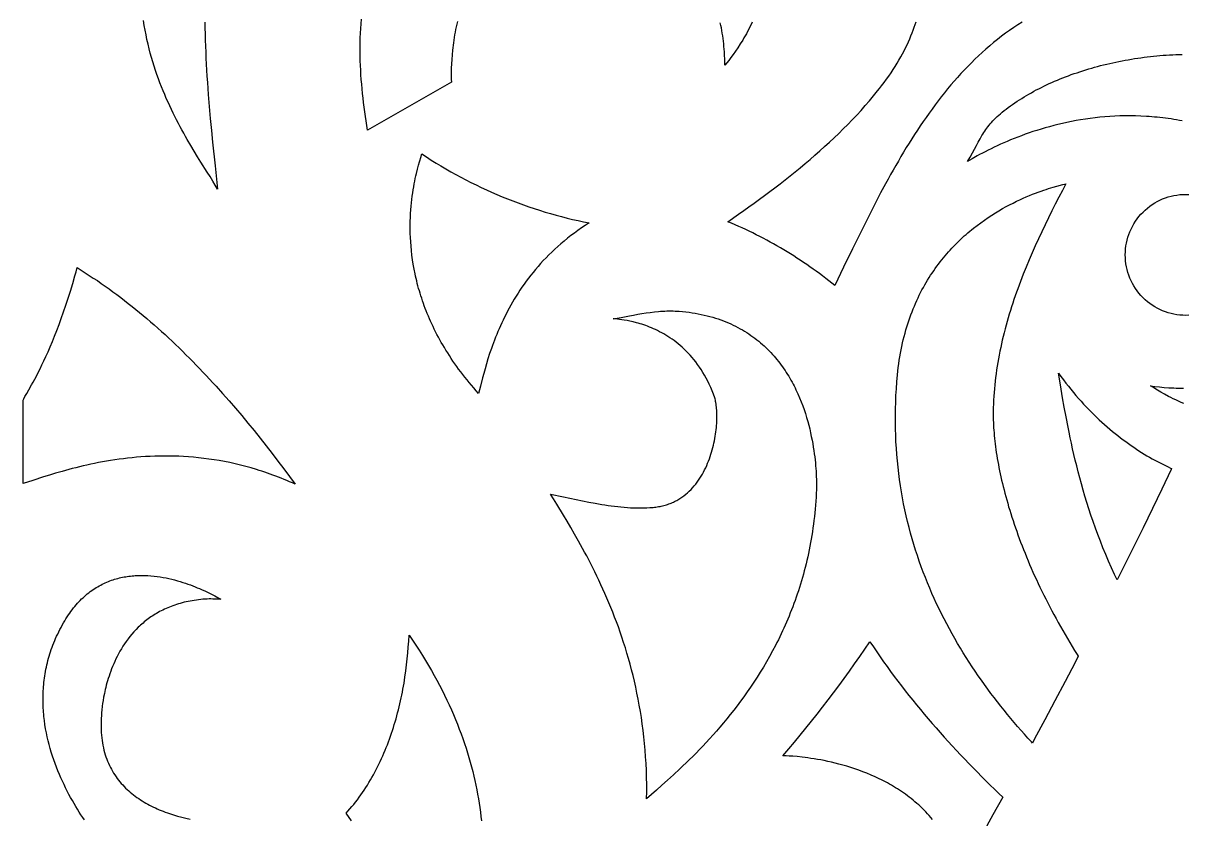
# Model space of a CAD drawing. Extents: x -1000 to 1000, y -1450 to 1450.
# Drawn here: x -550 to -240.8, y -1055.4 to -843.1 of the extents above; entities that cross this region are included whole.
import ezdxf

# ---------------------------------------------------------------- set-up
doc = ezdxf.new("R2010")
doc.units = 0
doc.layers.add('LAYER_1', color=18, linetype='CONTINUOUS')

msp = doc.modelspace()

# ---------------------------------------------------------------- linework, layer by layer
at = {"layer": 'LAYER_1'}
for points in [[(-501.5, -842.74), (-501.48, -844.34), (-501.45, -845.95), (-501.41, -847.56), (-501.36, -849.17), (-501.3, -850.78), (-501.23, -852.39), (-501.15, -854.01), (-501.06, -855.62), (-500.96, -857.23), (-500.85, -858.84), (-500.74, -860.45), (-500.62, -862.06), (-500.36, -865.27), (-500.07, -868.47), (-499.77, -871.65), (-499.46, -874.83), (-498.81, -881.12), (-498.16, -887.32), (-498.76, -886.27), (-499.43, -885.17), (-500.14, -884), (-500.91, -882.77), (-502.57, -880.12), (-503.45, -878.7), (-504.35, -877.22), (-505.28, -875.68), (-506.22, -874.07), (-506.69, -873.25), (-507.16, -872.41), (-507.63, -871.55), (-508.11, -870.68), (-508.58, -869.79), (-509.05, -868.88), (-509.52, -867.96), (-509.98, -867.03), (-510.44, -866.07), (-510.9, -865.1), (-511.35, -864.12), (-511.8, -863.12), (-512.23, -862.1), (-512.66, -861.07), (-513.08, -860.03), (-513.5, -858.96), (-513.9, -857.88), (-514.29, -856.79), (-514.67, -855.67), (-515.04, -854.55), (-515.4, -853.4), (-515.74, -852.24), (-516.07, -851.06), (-516.38, -849.87), (-516.68, -848.66), (-516.96, -847.44), (-517.22, -846.2), (-517.47, -844.94), (-517.7, -843.67), (-517.91, -842.38)], [(-434.09, -842.6), (-434.27, -843.33), (-434.43, -844.05), (-434.59, -844.77), (-434.73, -845.49), (-434.86, -846.19), (-434.98, -846.89), (-435.1, -847.59), (-435.2, -848.27), (-435.29, -848.95), (-435.37, -849.61), (-435.44, -850.27), (-435.56, -851.54), (-435.65, -852.77), (-435.71, -853.94), (-435.75, -855.05), (-435.77, -856.1), (-435.77, -857.07), (-435.75, -857.96), (-435.73, -858.77), (-458.14, -871.58), (-458.5, -869.15), (-458.68, -867.93), (-458.84, -866.71), (-459, -865.48), (-459.16, -864.25), (-459.3, -863.02), (-459.43, -861.79), (-459.56, -860.55), (-459.67, -859.31), (-459.77, -858.07), (-459.86, -856.83), (-459.93, -855.59), (-459.99, -854.35), (-460.04, -853.11), (-460.07, -851.87), (-460.08, -850.64), (-460.08, -849.4), (-460.06, -848.16), (-460.03, -846.93), (-459.97, -845.7), (-459.9, -844.47), (-459.8, -843.24), (-459.69, -842.02)], [(-355.44, -842.8), (-355.74, -843.43), (-356.05, -844.06), (-356.37, -844.67), (-356.69, -845.27), (-357.01, -845.86), (-357.33, -846.43), (-357.66, -847), (-357.99, -847.55), (-358.64, -848.61), (-359.29, -849.61), (-359.92, -850.55), (-360.54, -851.43), (-361.14, -852.25), (-361.71, -853), (-362.24, -853.68), (-362.73, -854.29), (-362.78, -852.86), (-362.85, -851.43), (-362.89, -850.71), (-362.93, -850), (-362.99, -849.28), (-363.06, -848.57), (-363.13, -847.85), (-363.22, -847.14), (-363.32, -846.43), (-363.43, -845.73), (-363.55, -845.02), (-363.69, -844.32), (-363.85, -843.63), (-364.03, -842.93)], [(-283.42, -842.74), (-284.55, -843.46), (-285.67, -844.21), (-286.77, -844.97), (-287.86, -845.76), (-288.93, -846.56), (-289.99, -847.38), (-291.03, -848.22), (-292.05, -849.08), (-293.07, -849.95), (-294.06, -850.84), (-295.05, -851.75), (-296.01, -852.67), (-296.97, -853.61), (-297.91, -854.57), (-298.84, -855.54), (-299.76, -856.52), (-300.66, -857.52), (-301.55, -858.53), (-302.43, -859.55), (-303.3, -860.59), (-304.15, -861.64), (-305, -862.71), (-305.83, -863.78), (-306.65, -864.87), (-307.47, -865.96), (-308.27, -867.07), (-309.06, -868.19), (-309.84, -869.31), (-310.61, -870.45), (-311.37, -871.59), (-312.12, -872.75), (-312.87, -873.91), (-313.6, -875.08), (-314.33, -876.26), (-315.05, -877.44), (-315.76, -878.63), (-316.46, -879.83), (-317.16, -881.03), (-317.84, -882.24), (-318.52, -883.46), (-319.2, -884.67), (-319.87, -885.9), (-321.18, -888.35), (-322.48, -890.82), (-323.75, -893.3), (-325, -895.78), (-326.24, -898.27), (-327.46, -900.76), (-328.67, -903.24), (-331.05, -908.18), (-333.4, -913.07), (-334.21, -912.42), (-335.03, -911.78), (-335.85, -911.14), (-336.68, -910.51), (-337.51, -909.89), (-338.35, -909.27), (-339.2, -908.67), (-340.05, -908.06), (-340.91, -907.47), (-341.77, -906.89), (-342.64, -906.31), (-343.51, -905.74), (-344.39, -905.17), (-345.27, -904.62), (-346.16, -904.07), (-347.06, -903.53), (-347.95, -903), (-348.86, -902.48), (-349.76, -901.96), (-350.68, -901.45), (-351.59, -900.96), (-352.51, -900.46), (-353.44, -899.98), (-354.37, -899.51), (-355.3, -899.04), (-356.23, -898.59), (-357.17, -898.14), (-358.12, -897.7), (-359.06, -897.27), (-360.01, -896.84), (-360.97, -896.43), (-361.92, -896.03), (-359.12, -894.06), (-357.72, -893.07), (-356.32, -892.07), (-354.93, -891.06), (-353.54, -890.04), (-352.15, -889.02), (-350.77, -887.99), (-349.4, -886.95), (-348.03, -885.9), (-346.67, -884.84), (-345.32, -883.78), (-343.98, -882.7), (-342.64, -881.61), (-341.32, -880.51), (-340, -879.4), (-338.7, -878.27), (-337.41, -877.14), (-336.13, -875.99), (-334.86, -874.83), (-333.61, -873.66), (-332.37, -872.47), (-331.15, -871.27), (-329.94, -870.06), (-328.75, -868.83), (-327.58, -867.58), (-326.42, -866.32), (-325.28, -865.04), (-324.16, -863.75), (-323.06, -862.44), (-321.98, -861.12), (-321.45, -860.45), (-320.93, -859.77), (-320.26, -858.9), (-319.62, -858.02), (-319, -857.16), (-318.41, -856.29), (-317.84, -855.44), (-317.3, -854.58), (-316.78, -853.74), (-316.29, -852.9), (-315.81, -852.06), (-315.36, -851.24), (-314.93, -850.42), (-314.53, -849.6), (-314.14, -848.8), (-313.77, -848), (-313.43, -847.21), (-313.1, -846.43), (-312.79, -845.66), (-312.5, -844.89), (-312.22, -844.14), (-311.97, -843.39), (-311.73, -842.66)], [(-240.69, -869.14), (-241.45, -869), (-242.2, -868.86), (-242.95, -868.74), (-243.69, -868.62), (-244.44, -868.52), (-245.18, -868.42), (-245.92, -868.32), (-246.65, -868.24), (-247.38, -868.16), (-248.11, -868.09), (-248.84, -868.03), (-249.56, -867.97), (-250.28, -867.93), (-251.71, -867.85), (-253.13, -867.8), (-254.54, -867.78), (-255.93, -867.78), (-257.31, -867.81), (-258.67, -867.87), (-260.02, -867.94), (-261.36, -868.04), (-262.68, -868.16), (-263.98, -868.3), (-265.27, -868.46), (-266.55, -868.64), (-267.81, -868.84), (-269.05, -869.06), (-270.28, -869.29), (-271.49, -869.54), (-272.68, -869.8), (-273.86, -870.08), (-275.01, -870.37), (-276.16, -870.67), (-277.28, -870.99), (-278.38, -871.31), (-279.47, -871.65), (-280.53, -871.99), (-281.58, -872.35), (-282.6, -872.71), (-283.61, -873.08), (-284.6, -873.45), (-285.56, -873.83), (-286.51, -874.21), (-287.43, -874.6), (-288.34, -874.99), (-289.22, -875.38), (-290.08, -875.77), (-290.91, -876.17), (-291.73, -876.56), (-292.52, -876.95), (-293.29, -877.34), (-294.04, -877.72), (-294.76, -878.11), (-295.45, -878.48), (-296.78, -879.22), (-298, -879.93), (-297.32, -878.77), (-296.71, -877.69), (-295.62, -875.7), (-295.12, -874.78), (-294.63, -873.9), (-294.14, -873.06), (-293.89, -872.65), (-293.64, -872.25), (-293.38, -871.85), (-293.11, -871.46), (-292.84, -871.07), (-292.55, -870.69), (-292.25, -870.3), (-291.94, -869.92), (-291.61, -869.54), (-291.26, -869.15), (-290.9, -868.77), (-290.52, -868.38), (-290.11, -867.99), (-289.68, -867.6), (-289.23, -867.2), (-288.75, -866.8), (-288.24, -866.39), (-287.7, -865.97), (-287.14, -865.55), (-286.56, -865.13), (-285.97, -864.71), (-285.38, -864.3), (-284.78, -863.9), (-284.16, -863.5), (-283.54, -863.11), (-282.91, -862.72), (-282.27, -862.34), (-281.63, -861.97), (-280.97, -861.6), (-280.31, -861.23), (-279.64, -860.88), (-278.96, -860.53), (-278.28, -860.18), (-277.59, -859.84), (-276.89, -859.51), (-276.18, -859.18), (-275.47, -858.86), (-274.75, -858.55), (-274.02, -858.24), (-273.29, -857.94), (-272.55, -857.64), (-271.81, -857.35), (-271.06, -857.07), (-270.31, -856.79), (-269.54, -856.52), (-268.78, -856.26), (-268.01, -856), (-267.23, -855.75), (-266.45, -855.51), (-265.66, -855.27), (-264.87, -855.04), (-264.08, -854.82), (-263.28, -854.6), (-262.48, -854.39), (-261.67, -854.18), (-260.86, -853.99), (-260.05, -853.8), (-259.23, -853.61), (-258.41, -853.44), (-257.58, -853.27), (-256.76, -853.1), (-255.93, -852.95), (-255.09, -852.8), (-254.26, -852.66), (-253.42, -852.52), (-252.58, -852.39), (-251.74, -852.27), (-250.9, -852.16), (-250.05, -852.05), (-249.21, -851.96), (-248.36, -851.86), (-247.51, -851.78), (-246.66, -851.7), (-245.81, -851.63), (-244.96, -851.57), (-244.1, -851.52), (-243.25, -851.47), (-242.4, -851.43), (-241.54, -851.4), (-240.69, -851.37)], [(-240.28, -944.58), (-241.02, -944.25), (-241.74, -943.93), (-242.44, -943.6), (-243.1, -943.28), (-243.73, -942.96), (-244.34, -942.65), (-245.45, -942.05), (-246.44, -941.49), (-247.28, -941), (-248.54, -940.22), (-249.18, -939.82), (-247.98, -939.98), (-246.75, -940.12), (-245.51, -940.24), (-244.26, -940.32), (-242.98, -940.39), (-242.34, -940.41), (-241.7, -940.42), (-241.05, -940.43), (-240.4, -940.43)], [(-533.65, -1055.67), (-534.11, -1054.99), (-534.57, -1054.29), (-535.03, -1053.57), (-535.5, -1052.82), (-535.96, -1052.06), (-536.42, -1051.28), (-536.88, -1050.49), (-537.34, -1049.67), (-537.79, -1048.84), (-538.23, -1047.98), (-538.67, -1047.12), (-539.1, -1046.23), (-539.53, -1045.33), (-539.94, -1044.42), (-540.34, -1043.49), (-540.74, -1042.54), (-541.11, -1041.58), (-541.48, -1040.61), (-541.83, -1039.62), (-542.17, -1038.62), (-542.49, -1037.61), (-542.79, -1036.59), (-543.07, -1035.55), (-543.34, -1034.51), (-543.58, -1033.45), (-543.8, -1032.38), (-544, -1031.31), (-544.18, -1030.22), (-544.33, -1029.13), (-544.46, -1028.02), (-544.52, -1027.47), (-544.56, -1026.91), (-544.6, -1026.36), (-544.64, -1025.79), (-544.67, -1025.23), (-544.68, -1024.67), (-544.7, -1024.1), (-544.7, -1023.54), (-544.7, -1022.97), (-544.69, -1022.4), (-544.67, -1021.83), (-544.64, -1021.25), (-544.61, -1020.68), (-544.57, -1020.1), (-544.52, -1019.53), (-544.46, -1018.95), (-544.39, -1018.37), (-544.32, -1017.79), (-544.23, -1017.21), (-544.14, -1016.63), (-544.03, -1016.04), (-543.92, -1015.46), (-543.8, -1014.88), (-543.67, -1014.29), (-543.53, -1013.7), (-543.38, -1013.12), (-543.22, -1012.53), (-543.05, -1011.94), (-542.87, -1011.35), (-542.69, -1010.77), (-542.49, -1010.18), (-542.28, -1009.59), (-542.06, -1009), (-541.82, -1008.41), (-541.58, -1007.82), (-541.33, -1007.23), (-541.07, -1006.64), (-540.79, -1006.05), (-540.51, -1005.46), (-540.21, -1004.87), (-539.9, -1004.28), (-539.58, -1003.69), (-539.25, -1003.1), (-538.9, -1002.51), (-538.58, -1001.98), (-538.26, -1001.47), (-537.93, -1000.97), (-537.59, -1000.48), (-537.25, -1000.01), (-536.91, -999.55), (-536.56, -999.1), (-536.21, -998.67), (-535.86, -998.25), (-535.5, -997.84), (-535.13, -997.45), (-534.77, -997.07), (-534.4, -996.7), (-534.02, -996.35), (-533.64, -996), (-533.26, -995.67), (-532.88, -995.35), (-532.49, -995.04), (-532.11, -994.74), (-531.71, -994.46), (-531.32, -994.19), (-530.92, -993.92), (-530.52, -993.67), (-530.12, -993.43), (-529.72, -993.2), (-529.31, -992.98), (-528.9, -992.77), (-528.5, -992.57), (-528.08, -992.38), (-527.67, -992.2), (-527.26, -992.03), (-526.84, -991.87), (-526.42, -991.72), (-526.01, -991.58), (-525.59, -991.44), (-525.17, -991.32), (-524.75, -991.2), (-524.32, -991.1), (-523.9, -991), (-523.48, -990.91), (-523.05, -990.83), (-522.63, -990.75), (-522.21, -990.69), (-521.78, -990.63), (-521.36, -990.58), (-520.94, -990.53), (-520.51, -990.49), (-520.09, -990.46), (-519.24, -990.43), (-518.4, -990.41), (-517.57, -990.42), (-516.73, -990.46), (-515.9, -990.52), (-515.08, -990.59), (-514.27, -990.69), (-513.46, -990.81), (-512.67, -990.94), (-511.88, -991.09), (-511.1, -991.26), (-510.34, -991.44), (-509.59, -991.63), (-508.85, -991.83), (-508.12, -992.04), (-507.41, -992.26), (-506.72, -992.48), (-506.05, -992.71), (-505.39, -992.95), (-504.75, -993.19), (-504.13, -993.43), (-503.53, -993.68), (-502.95, -993.92), (-502.4, -994.16), (-501.36, -994.63), (-500.42, -995.08), (-499.59, -995.5), (-498.87, -995.87), (-497.81, -996.46), (-497.28, -996.75), (-498.32, -996.73), (-499.36, -996.71), (-499.88, -996.7), (-500.4, -996.7), (-500.92, -996.71), (-501.44, -996.74), (-502.04, -996.78), (-502.63, -996.84), (-503.22, -996.9), (-503.79, -996.98), (-504.36, -997.06), (-504.92, -997.15), (-505.47, -997.25), (-506.01, -997.36), (-506.54, -997.47), (-507.07, -997.59), (-507.58, -997.72), (-508.09, -997.86), (-508.59, -998.01), (-509.09, -998.16), (-509.57, -998.32), (-510.05, -998.49), (-510.52, -998.67), (-510.98, -998.85), (-511.43, -999.04), (-511.88, -999.23), (-512.31, -999.43), (-512.74, -999.64), (-513.17, -999.85), (-513.58, -1000.07), (-513.99, -1000.3), (-514.39, -1000.53), (-514.79, -1000.76), (-515.17, -1001.01), (-515.55, -1001.25), (-515.93, -1001.5), (-516.29, -1001.76), (-516.65, -1002.02), (-517, -1002.29), (-517.35, -1002.56), (-517.69, -1002.83), (-518.02, -1003.11), (-518.34, -1003.39), (-518.66, -1003.68), (-518.98, -1003.97), (-519.28, -1004.26), (-519.88, -1004.86), (-520.45, -1005.47), (-520.99, -1006.09), (-521.51, -1006.72), (-522.01, -1007.37), (-522.49, -1008.01), (-522.94, -1008.67), (-523.38, -1009.33), (-523.79, -1010), (-524.18, -1010.66), (-524.55, -1011.33), (-524.9, -1012.01), (-525.24, -1012.68), (-525.55, -1013.35), (-525.85, -1014.01), (-526.13, -1014.68), (-526.39, -1015.33), (-526.64, -1015.99), (-526.87, -1016.63), (-527.09, -1017.27), (-527.29, -1017.89), (-527.48, -1018.51), (-527.65, -1019.11), (-527.81, -1019.7), (-527.96, -1020.28), (-528.09, -1020.84), (-528.33, -1021.91), (-528.53, -1022.91), (-528.68, -1023.81), (-528.81, -1024.63), (-528.9, -1025.34), (-529.02, -1026.41), (-529.07, -1026.95), (-529.13, -1027.76), (-529.18, -1028.56), (-529.22, -1029.34), (-529.23, -1030.11), (-529.23, -1030.86), (-529.21, -1031.6), (-529.17, -1032.33), (-529.11, -1033.04), (-529.04, -1033.74), (-528.95, -1034.42), (-528.85, -1035.09), (-528.73, -1035.75), (-528.59, -1036.39), (-528.44, -1037.03), (-528.28, -1037.64), (-528.1, -1038.25), (-527.9, -1038.84), (-527.69, -1039.43), (-527.47, -1039.99), (-527.23, -1040.55), (-526.98, -1041.1), (-526.72, -1041.63), (-526.45, -1042.15), (-526.16, -1042.66), (-525.86, -1043.16), (-525.55, -1043.64), (-525.22, -1044.12), (-524.89, -1044.58), (-524.54, -1045.03), (-524.19, -1045.47), (-523.82, -1045.91), (-523.44, -1046.33), (-523.06, -1046.74), (-522.66, -1047.14), (-522.25, -1047.52), (-521.84, -1047.9), (-521.42, -1048.27), (-520.98, -1048.63), (-520.54, -1048.98), (-520.1, -1049.32), (-519.64, -1049.65), (-519.18, -1049.97), (-518.71, -1050.28), (-518.23, -1050.59), (-517.74, -1050.88), (-517.25, -1051.16), (-516.76, -1051.44), (-516.26, -1051.71), (-515.75, -1051.97), (-515.24, -1052.22), (-514.72, -1052.46), (-514.2, -1052.69), (-513.67, -1052.92), (-513.14, -1053.14), (-512.61, -1053.35), (-512.07, -1053.55), (-511.53, -1053.75), (-510.99, -1053.94), (-510.44, -1054.12), (-509.89, -1054.29), (-509.34, -1054.46), (-508.79, -1054.62), (-507.68, -1054.92), (-506.57, -1055.2), (-505.45, -1055.45)], [(-462.42, -1055.91), (-463.84, -1053.89), (-463.32, -1053.3), (-462.8, -1052.71), (-462.29, -1052.11), (-461.79, -1051.5), (-461.3, -1050.88), (-460.82, -1050.25), (-460.35, -1049.62), (-459.89, -1048.98), (-459.44, -1048.33), (-459, -1047.67), (-458.57, -1047.01), (-458.14, -1046.34), (-457.73, -1045.66), (-457.32, -1044.98), (-456.92, -1044.29), (-456.53, -1043.59), (-456.15, -1042.89), (-455.78, -1042.18), (-455.42, -1041.47), (-455.06, -1040.75), (-454.72, -1040.03), (-454.38, -1039.3), (-454.05, -1038.57), (-453.73, -1037.83), (-453.42, -1037.08), (-453.11, -1036.34), (-452.82, -1035.58), (-452.53, -1034.83), (-452.25, -1034.07), (-451.98, -1033.31), (-451.71, -1032.54), (-451.45, -1031.77), (-451.21, -1030.99), (-450.97, -1030.22), (-450.73, -1029.44), (-450.51, -1028.66), (-450.29, -1027.87), (-450.08, -1027.08), (-449.87, -1026.29), (-449.68, -1025.5), (-449.49, -1024.71), (-449.31, -1023.92), (-449.14, -1023.12), (-448.97, -1022.32), (-448.81, -1021.52), (-448.66, -1020.72), (-448.51, -1019.92), (-448.37, -1019.12), (-448.11, -1017.52), (-447.88, -1015.91), (-447.68, -1014.31), (-447.5, -1012.71), (-447.35, -1011.11), (-447.22, -1009.52), (-447.12, -1007.93), (-447.04, -1006.35), (-446.11, -1007.7), (-445.2, -1009.05), (-444.33, -1010.4), (-443.47, -1011.74), (-442.65, -1013.08), (-441.84, -1014.41), (-441.07, -1015.75), (-440.32, -1017.08), (-439.59, -1018.4), (-438.89, -1019.72), (-438.21, -1021.04), (-437.55, -1022.35), (-436.92, -1023.66), (-436.31, -1024.97), (-435.73, -1026.27), (-435.16, -1027.56), (-434.62, -1028.85), (-434.1, -1030.14), (-433.61, -1031.42), (-433.13, -1032.7), (-432.67, -1033.97), (-432.24, -1035.24), (-431.82, -1036.5), (-431.43, -1037.75), (-431.05, -1039), (-430.7, -1040.25), (-430.36, -1041.49), (-430.04, -1042.72), (-429.75, -1043.95), (-429.47, -1045.17), (-429.2, -1046.38), (-428.96, -1047.59), (-428.73, -1048.79), (-428.52, -1049.99), (-428.32, -1051.18), (-428.15, -1052.36), (-427.99, -1053.54), (-427.84, -1054.71), (-427.71, -1055.87)], [(-307.35, -1055.5), (-307.78, -1054.99), (-308.23, -1054.48), (-308.68, -1053.99), (-309.14, -1053.5), (-309.6, -1053.03), (-310.07, -1052.56), (-310.55, -1052.11), (-311.03, -1051.66), (-311.52, -1051.23), (-312.02, -1050.8), (-312.51, -1050.38), (-313.02, -1049.98), (-313.53, -1049.58), (-314.04, -1049.19), (-314.56, -1048.81), (-315.08, -1048.44), (-315.6, -1048.08), (-316.13, -1047.73), (-316.66, -1047.39), (-317.2, -1047.06), (-317.73, -1046.73), (-318.27, -1046.41), (-318.81, -1046.1), (-319.36, -1045.8), (-319.9, -1045.51), (-320.45, -1045.22), (-320.99, -1044.95), (-321.54, -1044.68), (-322.09, -1044.42), (-322.64, -1044.16), (-323.74, -1043.68), (-324.83, -1043.22), (-325.93, -1042.79), (-327.02, -1042.39), (-328.1, -1042.01), (-329.17, -1041.66), (-330.23, -1041.33), (-331.28, -1041.03), (-332.31, -1040.75), (-333.32, -1040.49), (-334.32, -1040.25), (-335.29, -1040.04), (-336.24, -1039.84), (-337.17, -1039.66), (-338.06, -1039.49), (-338.93, -1039.35), (-339.77, -1039.22), (-340.57, -1039.1), (-341.34, -1039), (-342.08, -1038.91), (-343.42, -1038.77), (-344.59, -1038.67), (-345.58, -1038.6), (-346.36, -1038.56), (-347.24, -1038.54), (-345.69, -1036.71), (-344.15, -1034.88), (-342.63, -1033.04), (-341.12, -1031.18), (-339.62, -1029.31), (-338.14, -1027.44), (-336.67, -1025.55), (-335.21, -1023.65), (-333.76, -1021.75), (-332.33, -1019.83), (-330.91, -1017.9), (-329.51, -1015.96), (-328.12, -1014.02), (-326.74, -1012.06), (-325.38, -1010.1), (-324.03, -1008.12), (-323.13, -1009.46), (-322.23, -1010.79), (-321.32, -1012.12), (-320.39, -1013.44), (-319.46, -1014.74), (-318.51, -1016.05), (-317.56, -1017.34), (-316.59, -1018.63), (-315.61, -1019.91), (-314.63, -1021.18), (-313.63, -1022.45), (-312.63, -1023.7), (-311.61, -1024.96), (-310.59, -1026.2), (-309.55, -1027.44), (-308.51, -1028.67), (-307.46, -1029.89), (-306.4, -1031.11), (-305.33, -1032.32), (-304.26, -1033.53), (-303.18, -1034.73), (-302.08, -1035.92), (-300.98, -1037.1), (-299.88, -1038.28), (-298.76, -1039.45), (-297.64, -1040.62), (-296.51, -1041.78), (-295.37, -1042.93), (-294.23, -1044.08), (-293.08, -1045.22), (-291.93, -1046.36), (-290.76, -1047.49), (-289.6, -1048.61), (-288.58, -1049.58), (-291.2, -1054.32), (-294.02, -1059.37)]]:
    msp.add_lwpolyline(points, dxfattribs=at)
for points in [[(-442.37, -878.75), (-441.09, -879.57), (-439.81, -880.37), (-438.51, -881.16), (-437.21, -881.93), (-435.89, -882.69), (-434.56, -883.43), (-433.23, -884.15), (-431.88, -884.86), (-430.52, -885.55), (-429.16, -886.23), (-427.78, -886.89), (-426.4, -887.53), (-425.01, -888.15), (-423.61, -888.76), (-422.21, -889.35), (-420.79, -889.92), (-419.37, -890.48), (-417.95, -891.02), (-416.51, -891.54), (-415.07, -892.04), (-413.63, -892.53), (-412.18, -892.99), (-410.73, -893.44), (-409.27, -893.87), (-407.81, -894.28), (-406.34, -894.68), (-404.87, -895.05), (-403.39, -895.41), (-401.92, -895.74), (-400.44, -896.06), (-398.96, -896.36), (-399.99, -897.01), (-400.99, -897.68), (-401.97, -898.36), (-402.92, -899.05), (-403.85, -899.75), (-404.76, -900.46), (-405.64, -901.18), (-406.5, -901.91), (-407.34, -902.64), (-408.16, -903.38), (-408.95, -904.13), (-409.72, -904.89), (-410.48, -905.65), (-411.21, -906.42), (-411.91, -907.19), (-412.6, -907.97), (-413.27, -908.75), (-413.92, -909.54), (-414.55, -910.33), (-415.16, -911.12), (-415.76, -911.92), (-416.33, -912.72), (-416.89, -913.51), (-417.43, -914.31), (-417.95, -915.11), (-418.45, -915.91), (-418.94, -916.71), (-419.41, -917.51), (-419.87, -918.31), (-420.31, -919.11), (-420.74, -919.9), (-421.15, -920.69), (-421.54, -921.48), (-421.92, -922.27), (-422.29, -923.05), (-422.65, -923.83), (-422.99, -924.6), (-423.32, -925.36), (-423.63, -926.12), (-423.94, -926.88), (-424.23, -927.62), (-424.51, -928.36), (-424.78, -929.09), (-425.04, -929.82), (-425.52, -931.24), (-425.97, -932.62), (-426.38, -933.96), (-426.76, -935.25), (-427.1, -936.5), (-427.42, -937.69), (-427.98, -939.9), (-428.46, -941.84), (-429.11, -941.12), (-429.75, -940.4), (-430.37, -939.68), (-430.97, -938.96), (-431.56, -938.24), (-432.14, -937.52), (-432.7, -936.8), (-433.25, -936.08), (-433.79, -935.36), (-434.31, -934.64), (-434.82, -933.92), (-435.31, -933.2), (-435.8, -932.49), (-436.27, -931.77), (-436.72, -931.06), (-437.17, -930.35), (-437.6, -929.63), (-438.02, -928.92), (-438.43, -928.22), (-438.82, -927.51), (-439.21, -926.8), (-439.58, -926.1), (-439.94, -925.4), (-440.29, -924.7), (-440.63, -924), (-440.96, -923.3), (-441.27, -922.61), (-441.58, -921.92), (-441.88, -921.23), (-442.16, -920.54), (-442.43, -919.85), (-442.7, -919.17), (-442.95, -918.49), (-443.2, -917.81), (-443.43, -917.14), (-443.66, -916.47), (-443.87, -915.8), (-444.08, -915.13), (-444.28, -914.47), (-444.47, -913.81), (-444.65, -913.15), (-444.82, -912.5), (-444.98, -911.85), (-445.13, -911.2), (-445.28, -910.56), (-445.42, -909.92), (-445.67, -908.65), (-445.89, -907.4), (-446.08, -906.17), (-446.25, -904.95), (-446.39, -903.75), (-446.5, -902.57), (-446.59, -901.41), (-446.65, -900.26), (-446.69, -899.14), (-446.72, -898.04), (-446.72, -896.96), (-446.7, -895.9), (-446.67, -894.87), (-446.62, -893.86), (-446.55, -892.87), (-446.48, -891.91), (-446.39, -890.97), (-446.29, -890.06), (-446.17, -889.18), (-446.05, -888.32), (-445.93, -887.5), (-445.79, -886.7), (-445.65, -885.93), (-445.51, -885.19), (-445.36, -884.48), (-445.22, -883.81), (-445.07, -883.16), (-444.77, -881.98), (-444.5, -880.93), (-444.24, -880.02), (-443.83, -878.65), (-443.7, -878.2), (-443.63, -877.91)], [(-272.69, -887.7), (-273.63, -889.51), (-274.57, -891.32), (-275.49, -893.15), (-276.4, -894.99), (-277.3, -896.84), (-278.19, -898.69), (-279.06, -900.56), (-279.91, -902.44), (-280.74, -904.33), (-281.56, -906.23), (-282.35, -908.13), (-283.12, -910.05), (-283.86, -911.97), (-284.22, -912.94), (-284.58, -913.9), (-284.92, -914.87), (-285.26, -915.84), (-285.6, -916.81), (-285.92, -917.79), (-286.24, -918.76), (-286.55, -919.74), (-286.85, -920.72), (-287.14, -921.7), (-287.42, -922.69), (-287.7, -923.67), (-287.96, -924.65), (-288.22, -925.64), (-288.47, -926.63), (-288.71, -927.62), (-288.93, -928.61), (-289.15, -929.61), (-289.36, -930.6), (-289.56, -931.6), (-289.74, -932.59), (-289.92, -933.59), (-290.08, -934.59), (-290.24, -935.59), (-290.38, -936.59), (-290.51, -937.59), (-290.63, -938.6), (-290.74, -939.6), (-290.83, -940.61), (-290.91, -941.61), (-290.98, -942.62), (-291.04, -943.63), (-291.08, -944.64), (-291.12, -945.65), (-291.13, -946.66), (-291.14, -947.67), (-291.13, -948.31), (-291.12, -948.97), (-291.1, -949.63), (-291.07, -950.31), (-291.03, -950.99), (-290.98, -951.69), (-290.93, -952.39), (-290.87, -953.11), (-290.79, -953.84), (-290.71, -954.58), (-290.63, -955.32), (-290.53, -956.08), (-290.42, -956.84), (-290.31, -957.62), (-290.19, -958.4), (-290.06, -959.2), (-289.92, -960), (-289.77, -960.81), (-289.61, -961.63), (-289.45, -962.46), (-289.27, -963.29), (-289.09, -964.14), (-288.89, -964.99), (-288.69, -965.85), (-288.48, -966.72), (-288.26, -967.59), (-288.03, -968.48), (-287.79, -969.37), (-287.54, -970.26), (-287.28, -971.17), (-287.02, -972.08), (-286.74, -973), (-286.45, -973.92), (-286.16, -974.86), (-285.85, -975.79), (-285.54, -976.74), (-285.21, -977.69), (-284.88, -978.64), (-284.53, -979.6), (-284.18, -980.57), (-283.82, -981.54), (-283.44, -982.52), (-283.06, -983.51), (-282.66, -984.49), (-282.26, -985.49), (-281.85, -986.49), (-281.42, -987.49), (-280.99, -988.5), (-280.54, -989.51), (-280.09, -990.52), (-279.62, -991.54), (-279.14, -992.57), (-278.66, -993.59), (-278.16, -994.62), (-277.65, -995.66), (-277.13, -996.7), (-276.6, -997.74), (-276.07, -998.78), (-275.51, -999.83), (-274.95, -1000.88), (-274.38, -1001.93), (-273.8, -1002.98), (-273.2, -1004.04), (-272.6, -1005.1), (-271.98, -1006.16), (-271.35, -1007.23), (-270.72, -1008.29), (-270.07, -1009.36), (-269.41, -1010.43), (-268.73, -1011.5), (-268.44, -1011.96), (-269.31, -1013.64), (-271.98, -1018.75), (-274.67, -1023.85), (-277.37, -1028.95), (-280.1, -1034.04), (-280.69, -1035.13), (-280.94, -1034.86), (-281.87, -1033.84), (-282.8, -1032.81), (-283.72, -1031.76), (-284.64, -1030.71), (-285.56, -1029.65), (-286.46, -1028.57), (-287.36, -1027.49), (-288.26, -1026.39), (-289.15, -1025.28), (-290.03, -1024.16), (-290.9, -1023.03), (-291.76, -1021.88), (-292.62, -1020.73), (-293.47, -1019.56), (-294.31, -1018.39), (-295.14, -1017.2), (-295.96, -1016), (-296.77, -1014.79), (-297.57, -1013.56), (-298.36, -1012.33), (-299.14, -1011.08), (-299.91, -1009.82), (-300.66, -1008.55), (-301.4, -1007.27), (-302.13, -1005.98), (-302.85, -1004.67), (-303.56, -1003.36), (-304.25, -1002.03), (-304.93, -1000.69), (-305.59, -999.33), (-306.24, -997.97), (-306.87, -996.59), (-307.49, -995.2), (-308.1, -993.8), (-308.68, -992.39), (-309.25, -990.97), (-309.81, -989.53), (-310.35, -988.08), (-310.87, -986.62), (-311.37, -985.14), (-311.85, -983.66), (-312.32, -982.16), (-312.77, -980.65), (-313.2, -979.12), (-313.6, -977.59), (-313.99, -976.04), (-314.36, -974.48), (-314.71, -972.91), (-315.04, -971.32), (-315.34, -969.72), (-315.63, -968.11), (-315.89, -966.49), (-316.13, -964.85), (-316.35, -963.2), (-316.55, -961.54), (-316.72, -959.87), (-316.87, -958.18), (-316.99, -956.48), (-317.09, -954.77), (-317.17, -953.04), (-317.22, -951.3), (-317.24, -949.55), (-317.24, -947.78), (-317.22, -946), (-317.16, -944.21), (-317.09, -942.41), (-316.98, -940.59), (-316.84, -938.76), (-316.68, -936.92), (-316.58, -935.92), (-316.47, -934.93), (-316.34, -933.96), (-316.2, -933), (-316.05, -932.05), (-315.89, -931.12), (-315.71, -930.2), (-315.53, -929.29), (-315.33, -928.39), (-315.13, -927.51), (-314.91, -926.63), (-314.68, -925.77), (-314.44, -924.92), (-314.19, -924.09), (-313.94, -923.26), (-313.67, -922.45), (-313.39, -921.65), (-313.11, -920.85), (-312.81, -920.08), (-312.51, -919.31), (-312.19, -918.55), (-311.87, -917.81), (-311.54, -917.07), (-311.21, -916.35), (-310.86, -915.64), (-310.51, -914.94), (-310.15, -914.25), (-309.78, -913.57), (-309.41, -912.9), (-309.03, -912.24), (-308.64, -911.6), (-308.24, -910.96), (-307.84, -910.33), (-307.44, -909.72), (-307.03, -909.11), (-306.61, -908.51), (-306.19, -907.93), (-305.76, -907.35), (-305.33, -906.78), (-304.89, -906.23), (-304.45, -905.68), (-304, -905.14), (-303.55, -904.62), (-303.09, -904.1), (-302.64, -903.59), (-302.18, -903.09), (-301.71, -902.6), (-301.24, -902.12), (-300.77, -901.65), (-300.3, -901.18), (-299.82, -900.73), (-299.34, -900.28), (-298.86, -899.84), (-298.38, -899.42), (-297.9, -899), (-297.41, -898.58), (-296.92, -898.18), (-296.44, -897.79), (-295.46, -897.02), (-294.48, -896.29), (-293.5, -895.59), (-292.52, -894.92), (-291.54, -894.28), (-290.57, -893.67), (-289.6, -893.09), (-288.65, -892.53), (-287.7, -892.01), (-286.76, -891.51), (-285.84, -891.04), (-284.93, -890.59), (-284.04, -890.17), (-283.16, -889.77), (-282.31, -889.4), (-281.47, -889.05), (-280.66, -888.72), (-279.87, -888.42), (-279.11, -888.13), (-278.37, -887.87), (-277.67, -887.62), (-276.99, -887.4), (-276.35, -887.19), (-275.16, -886.83), (-274.13, -886.53), (-272.56, -886.12), (-272.05, -886), (-271.74, -885.91)], [(-534.5, -908.96), (-533.42, -909.65), (-532.35, -910.34), (-531.28, -911.05), (-530.21, -911.76), (-529.16, -912.49), (-528.11, -913.22), (-527.06, -913.97), (-526.03, -914.72), (-525, -915.48), (-523.97, -916.25), (-522.95, -917.03), (-521.94, -917.82), (-520.93, -918.62), (-519.93, -919.43), (-518.94, -920.24), (-517.95, -921.06), (-516.97, -921.89), (-515.99, -922.73), (-515.02, -923.58), (-514.06, -924.43), (-513.1, -925.29), (-512.15, -926.16), (-511.2, -927.03), (-510.26, -927.91), (-509.32, -928.8), (-508.39, -929.7), (-507.46, -930.6), (-506.55, -931.51), (-505.63, -932.42), (-504.72, -933.34), (-503.82, -934.27), (-502.92, -935.2), (-502.03, -936.14), (-501.14, -937.08), (-500.25, -938.03), (-499.38, -938.98), (-498.5, -939.94), (-496.77, -941.86), (-495.06, -943.81), (-493.36, -945.78), (-491.69, -947.76), (-490.03, -949.75), (-488.4, -951.76), (-486.78, -953.78), (-485.17, -955.8), (-483.59, -957.84), (-482.02, -959.89), (-480.46, -961.95), (-478.92, -964.01), (-477.4, -966.07), (-478.15, -965.74), (-478.9, -965.41), (-479.64, -965.09), (-480.39, -964.78), (-481.13, -964.48), (-481.87, -964.19), (-482.61, -963.91), (-483.35, -963.64), (-484.08, -963.37), (-484.81, -963.11), (-485.55, -962.86), (-486.28, -962.62), (-487.01, -962.39), (-487.73, -962.16), (-489.18, -961.74), (-490.62, -961.34), (-492.05, -960.97), (-493.47, -960.63), (-494.89, -960.32), (-496.29, -960.04), (-497.69, -959.78), (-499.07, -959.56), (-500.45, -959.35), (-501.82, -959.17), (-503.17, -959.02), (-504.52, -958.89), (-505.86, -958.78), (-507.18, -958.69), (-508.49, -958.63), (-509.79, -958.58), (-511.08, -958.56), (-512.36, -958.56), (-513.63, -958.57), (-514.88, -958.6), (-516.12, -958.65), (-517.35, -958.71), (-518.56, -958.8), (-519.76, -958.89), (-520.94, -959), (-522.12, -959.13), (-523.27, -959.26), (-524.42, -959.41), (-525.54, -959.57), (-526.66, -959.74), (-527.75, -959.93), (-528.83, -960.12), (-529.9, -960.32), (-530.95, -960.52), (-531.98, -960.74), (-533, -960.96), (-534, -961.19), (-534.98, -961.42), (-535.94, -961.66), (-536.89, -961.9), (-537.82, -962.15), (-539.62, -962.64), (-541.34, -963.14), (-542.99, -963.64), (-544.56, -964.13), (-547.45, -965.07), (-550, -965.91), (-550, -943.61), (-549.94, -943.47), (-549.84, -943.27), (-549.52, -942.71), (-549.06, -941.91), (-548.46, -940.87), (-547.74, -939.59), (-547.34, -938.85), (-546.92, -938.06), (-546.47, -937.2), (-546, -936.28), (-545.5, -935.3), (-544.99, -934.25), (-544.46, -933.14), (-543.92, -931.96), (-543.36, -930.71), (-542.79, -929.4), (-542.21, -928.03), (-541.63, -926.58), (-541.03, -925.07), (-540.43, -923.48), (-539.82, -921.83), (-539.21, -920.11), (-538.6, -918.32), (-537.99, -916.46), (-537.38, -914.52), (-536.78, -912.52), (-536.18, -910.44), (-535.89, -909.37), (-535.59, -908.29)], [(-376.57, -919.84), (-376.02, -919.86), (-375.46, -919.88), (-374.91, -919.92), (-374.03, -920), (-373.16, -920.09), (-372.31, -920.2), (-371.47, -920.32), (-370.65, -920.45), (-369.84, -920.6), (-369.04, -920.76), (-368.26, -920.93), (-367.49, -921.12), (-366.73, -921.32), (-365.99, -921.53), (-365.26, -921.75), (-364.54, -921.98), (-363.84, -922.23), (-363.14, -922.48), (-362.46, -922.75), (-361.8, -923.03), (-361.14, -923.32), (-360.5, -923.62), (-359.87, -923.93), (-359.25, -924.25), (-358.65, -924.58), (-358.05, -924.91), (-357.47, -925.26), (-356.9, -925.62), (-356.34, -925.98), (-355.79, -926.36), (-355.25, -926.74), (-354.72, -927.13), (-354.21, -927.53), (-353.7, -927.93), (-353.21, -928.34), (-352.73, -928.76), (-352.25, -929.19), (-351.79, -929.62), (-351.34, -930.06), (-350.9, -930.51), (-350.47, -930.96), (-350.05, -931.42), (-349.63, -931.88), (-349.23, -932.35), (-348.84, -932.83), (-348.46, -933.3), (-348.08, -933.79), (-347.72, -934.28), (-347.36, -934.77), (-347.01, -935.26), (-346.68, -935.76), (-346.35, -936.26), (-346.03, -936.77), (-345.72, -937.28), (-345.41, -937.79), (-345.12, -938.31), (-344.83, -938.82), (-344.55, -939.34), (-344.28, -939.86), (-344.02, -940.39), (-343.77, -940.91), (-343.52, -941.43), (-343.28, -941.96), (-342.82, -943.01), (-342.39, -944.07), (-341.99, -945.12), (-341.62, -946.18), (-341.27, -947.22), (-340.95, -948.26), (-340.65, -949.3), (-340.37, -950.32), (-340.12, -951.33), (-339.89, -952.33), (-339.68, -953.31), (-339.48, -954.28), (-339.31, -955.22), (-339.15, -956.15), (-339.01, -957.05), (-338.89, -957.93), (-338.78, -958.78), (-338.69, -959.6), (-338.61, -960.4), (-338.54, -961.16), (-338.48, -961.89), (-338.43, -962.58), (-338.36, -963.85), (-338.33, -964.96), (-338.31, -965.88), (-338.31, -966.62), (-338.33, -967.45), (-338.38, -968.51), (-338.43, -969.56), (-338.5, -970.61), (-338.58, -971.65), (-338.67, -972.69), (-338.76, -973.71), (-338.87, -974.73), (-338.99, -975.74), (-339.11, -976.75), (-339.25, -977.75), (-339.39, -978.74), (-339.55, -979.72), (-339.71, -980.7), (-339.88, -981.67), (-340.06, -982.63), (-340.25, -983.59), (-340.45, -984.53), (-340.65, -985.48), (-340.87, -986.41), (-341.09, -987.34), (-341.32, -988.26), (-341.55, -989.17), (-341.8, -990.08), (-342.05, -990.98), (-342.31, -991.87), (-342.58, -992.76), (-342.85, -993.64), (-343.13, -994.51), (-343.42, -995.38), (-343.72, -996.23), (-344.02, -997.09), (-344.33, -997.93), (-344.64, -998.77), (-344.96, -999.6), (-345.29, -1000.43), (-345.62, -1001.25), (-345.96, -1002.06), (-346.3, -1002.86), (-346.65, -1003.66), (-347, -1004.45), (-347.36, -1005.24), (-347.73, -1006.02), (-348.1, -1006.79), (-348.47, -1007.56), (-348.85, -1008.31), (-349.23, -1009.07), (-350.01, -1010.55), (-350.81, -1012.01), (-351.63, -1013.45), (-352.45, -1014.85), (-353.29, -1016.24), (-354.15, -1017.59), (-355.01, -1018.92), (-355.89, -1020.23), (-356.77, -1021.51), (-357.67, -1022.77), (-358.57, -1024), (-359.47, -1025.2), (-360.38, -1026.39), (-361.3, -1027.54), (-362.22, -1028.68), (-363.14, -1029.79), (-364.06, -1030.87), (-364.98, -1031.93), (-365.9, -1032.97), (-366.81, -1033.98), (-367.73, -1034.97), (-368.63, -1035.94), (-369.54, -1036.88), (-370.43, -1037.8), (-371.32, -1038.7), (-372.2, -1039.57), (-373.07, -1040.42), (-373.93, -1041.25), (-374.78, -1042.06), (-376.43, -1043.6), (-378.03, -1045.06), (-379.55, -1046.42), (-381, -1047.7), (-383.62, -1050.01), (-383.6, -1048.09), (-383.61, -1046.19), (-383.64, -1044.31), (-383.7, -1042.45), (-383.79, -1040.62), (-383.9, -1038.8), (-384.03, -1037.01), (-384.19, -1035.24), (-384.37, -1033.49), (-384.57, -1031.76), (-384.79, -1030.05), (-385.04, -1028.36), (-385.3, -1026.69), (-385.58, -1025.05), (-385.88, -1023.42), (-386.2, -1021.82), (-386.54, -1020.23), (-386.89, -1018.67), (-387.26, -1017.13), (-387.64, -1015.6), (-388.04, -1014.1), (-388.45, -1012.62), (-388.88, -1011.16), (-389.31, -1009.72), (-389.76, -1008.31), (-390.22, -1006.91), (-390.7, -1005.53), (-391.18, -1004.17), (-391.67, -1002.84), (-392.16, -1001.52), (-392.67, -1000.23), (-393.18, -998.95), (-393.7, -997.69), (-394.23, -996.46), (-394.75, -995.25), (-395.29, -994.05), (-395.83, -992.88), (-396.37, -991.72), (-396.91, -990.59), (-397.45, -989.48), (-398, -988.38), (-398.55, -987.31), (-399.09, -986.25), (-399.63, -985.22), (-400.18, -984.21), (-400.72, -983.21), (-401.79, -981.28), (-402.84, -979.44), (-403.87, -977.66), (-404.86, -975.97), (-405.83, -974.36), (-407.63, -971.37), (-408.46, -969.99), (-409.24, -968.69), (-405.85, -969.41), (-402.45, -970.14), (-400.75, -970.5), (-399.04, -970.84), (-397.33, -971.17), (-396.48, -971.32), (-395.62, -971.46), (-394.77, -971.6), (-393.91, -971.73), (-393.05, -971.85), (-392.19, -971.96), (-391.34, -972.06), (-390.48, -972.15), (-389.62, -972.22), (-388.76, -972.29), (-387.9, -972.34), (-387.04, -972.37), (-386.18, -972.39), (-385.33, -972.4), (-384.47, -972.39), (-383.61, -972.36), (-382.75, -972.32), (-381.89, -972.25), (-381.51, -972.22), (-381.14, -972.17), (-380.78, -972.12), (-380.42, -972.06), (-380.06, -972), (-379.71, -971.93), (-379.37, -971.85), (-379.02, -971.76), (-378.69, -971.67), (-378.36, -971.57), (-378.03, -971.46), (-377.71, -971.35), (-377.39, -971.23), (-377.08, -971.11), (-376.77, -970.98), (-376.47, -970.84), (-376.17, -970.7), (-375.88, -970.55), (-375.59, -970.39), (-375.3, -970.24), (-375.02, -970.07), (-374.75, -969.9), (-374.21, -969.54), (-373.69, -969.17), (-373.19, -968.77), (-372.7, -968.36), (-372.24, -967.92), (-371.78, -967.48), (-371.35, -967.01), (-370.93, -966.53), (-370.53, -966.04), (-370.14, -965.53), (-369.77, -965.01), (-369.42, -964.48), (-369.08, -963.94), (-368.75, -963.39), (-368.44, -962.82), (-368.15, -962.25), (-367.87, -961.68), (-367.6, -961.09), (-367.35, -960.5), (-367.11, -959.91), (-366.88, -959.31), (-366.67, -958.71), (-366.47, -958.1), (-366.28, -957.5), (-366.11, -956.89), (-365.95, -956.29), (-365.8, -955.68), (-365.66, -955.08), (-365.53, -954.48), (-365.42, -953.88), (-365.32, -953.29), (-365.22, -952.7), (-365.14, -952.12), (-365.07, -951.54), (-365.01, -950.97), (-364.96, -950.41), (-364.92, -949.86), (-364.89, -949.33), (-364.87, -948.8), (-364.86, -948.28), (-364.86, -947.78), (-364.87, -947.29), (-364.88, -946.81), (-364.91, -946.35), (-364.94, -945.91), (-364.98, -945.48), (-365.03, -945.07), (-365.08, -944.68), (-365.15, -944.31), (-365.22, -943.96), (-365.29, -943.63), (-365.38, -943.33), (-365.47, -943.04), (-365.81, -942.09), (-366.16, -941.17), (-366.53, -940.28), (-366.92, -939.41), (-367.32, -938.58), (-367.74, -937.77), (-368.17, -936.99), (-368.61, -936.23), (-369.07, -935.5), (-369.53, -934.8), (-370.01, -934.12), (-370.49, -933.46), (-370.99, -932.83), (-371.49, -932.23), (-372, -931.64), (-372.52, -931.08), (-373.05, -930.54), (-373.58, -930.03), (-374.11, -929.53), (-374.65, -929.06), (-375.2, -928.6), (-375.75, -928.17), (-376.3, -927.76), (-376.85, -927.36), (-377.4, -926.99), (-377.96, -926.63), (-378.51, -926.29), (-379.06, -925.96), (-379.61, -925.66), (-380.16, -925.37), (-380.71, -925.09), (-381.25, -924.83), (-381.78, -924.59), (-382.32, -924.36), (-382.84, -924.14), (-383.36, -923.94), (-383.88, -923.75), (-384.38, -923.58), (-384.88, -923.41), (-385.37, -923.26), (-385.85, -923.12), (-386.31, -922.99), (-387.22, -922.76), (-388.07, -922.57), (-388.86, -922.41), (-389.6, -922.29), (-390.27, -922.19), (-390.87, -922.11), (-391.39, -922.05), (-392.17, -921.98), (-392.59, -921.95), (-390.39, -921.55), (-388.19, -921.13), (-387.09, -920.93), (-385.99, -920.73), (-384.88, -920.55), (-383.77, -920.38), (-382.67, -920.22), (-381.56, -920.09), (-380.45, -919.98), (-379.9, -919.93), (-379.34, -919.9), (-378.79, -919.87), (-378.24, -919.85), (-377.68, -919.84), (-377.13, -919.83)], [(-273.09, -937.32), (-272.43, -938.2), (-271.76, -939.07), (-271.09, -939.92), (-270.42, -940.75), (-269.74, -941.57), (-269.06, -942.37), (-268.38, -943.16), (-267.7, -943.92), (-267.01, -944.68), (-266.32, -945.42), (-265.63, -946.14), (-264.94, -946.84), (-264.24, -947.54), (-263.55, -948.21), (-262.85, -948.88), (-262.15, -949.52), (-261.45, -950.16), (-260.74, -950.77), (-260.04, -951.38), (-259.33, -951.97), (-258.63, -952.55), (-257.92, -953.11), (-257.21, -953.66), (-256.5, -954.2), (-255.79, -954.72), (-255.08, -955.23), (-254.37, -955.73), (-253.66, -956.21), (-252.95, -956.69), (-252.24, -957.15), (-251.54, -957.6), (-250.83, -958.03), (-250.12, -958.46), (-249.41, -958.87), (-248.71, -959.27), (-248, -959.66), (-247.3, -960.04), (-246.59, -960.4), (-245.89, -960.76), (-245.19, -961.11), (-244.5, -961.44), (-243.8, -961.77), (-243.53, -961.89), (-243.67, -962.19), (-246.14, -967.36), (-248.64, -972.53), (-251.16, -977.69), (-253.69, -982.85), (-256.25, -987.99), (-258.06, -991.62), (-258.33, -991.06), (-258.75, -990.16), (-259.58, -988.37), (-260.37, -986.58), (-261.12, -984.8), (-261.85, -983.03), (-262.55, -981.26), (-263.22, -979.51), (-263.86, -977.77), (-264.47, -976.04), (-265.05, -974.33), (-265.61, -972.63), (-266.15, -970.94), (-266.66, -969.27), (-267.14, -967.62), (-267.61, -965.98), (-268.05, -964.37), (-268.47, -962.77), (-268.87, -961.2), (-269.25, -959.64), (-269.61, -958.11), (-269.95, -956.6), (-270.28, -955.12), (-270.59, -953.66), (-270.89, -952.23), (-271.17, -950.82), (-271.7, -948.1), (-272.18, -945.49), (-272.61, -943.01), (-273.02, -940.67), (-273.39, -938.47), (-273.75, -936.42)]]:
    msp.add_lwpolyline(points, close=True, dxfattribs=at)
msp.add_lwpolyline([(-239.75, -888.73, -0.414214), (-223.6, -904.88, -0.414214), (-239.75, -921.03, -0.414214), (-255.9, -904.88, -0.414214)], format="xyb", close=True, dxfattribs=at)

doc.saveas('drawing.dxf')
